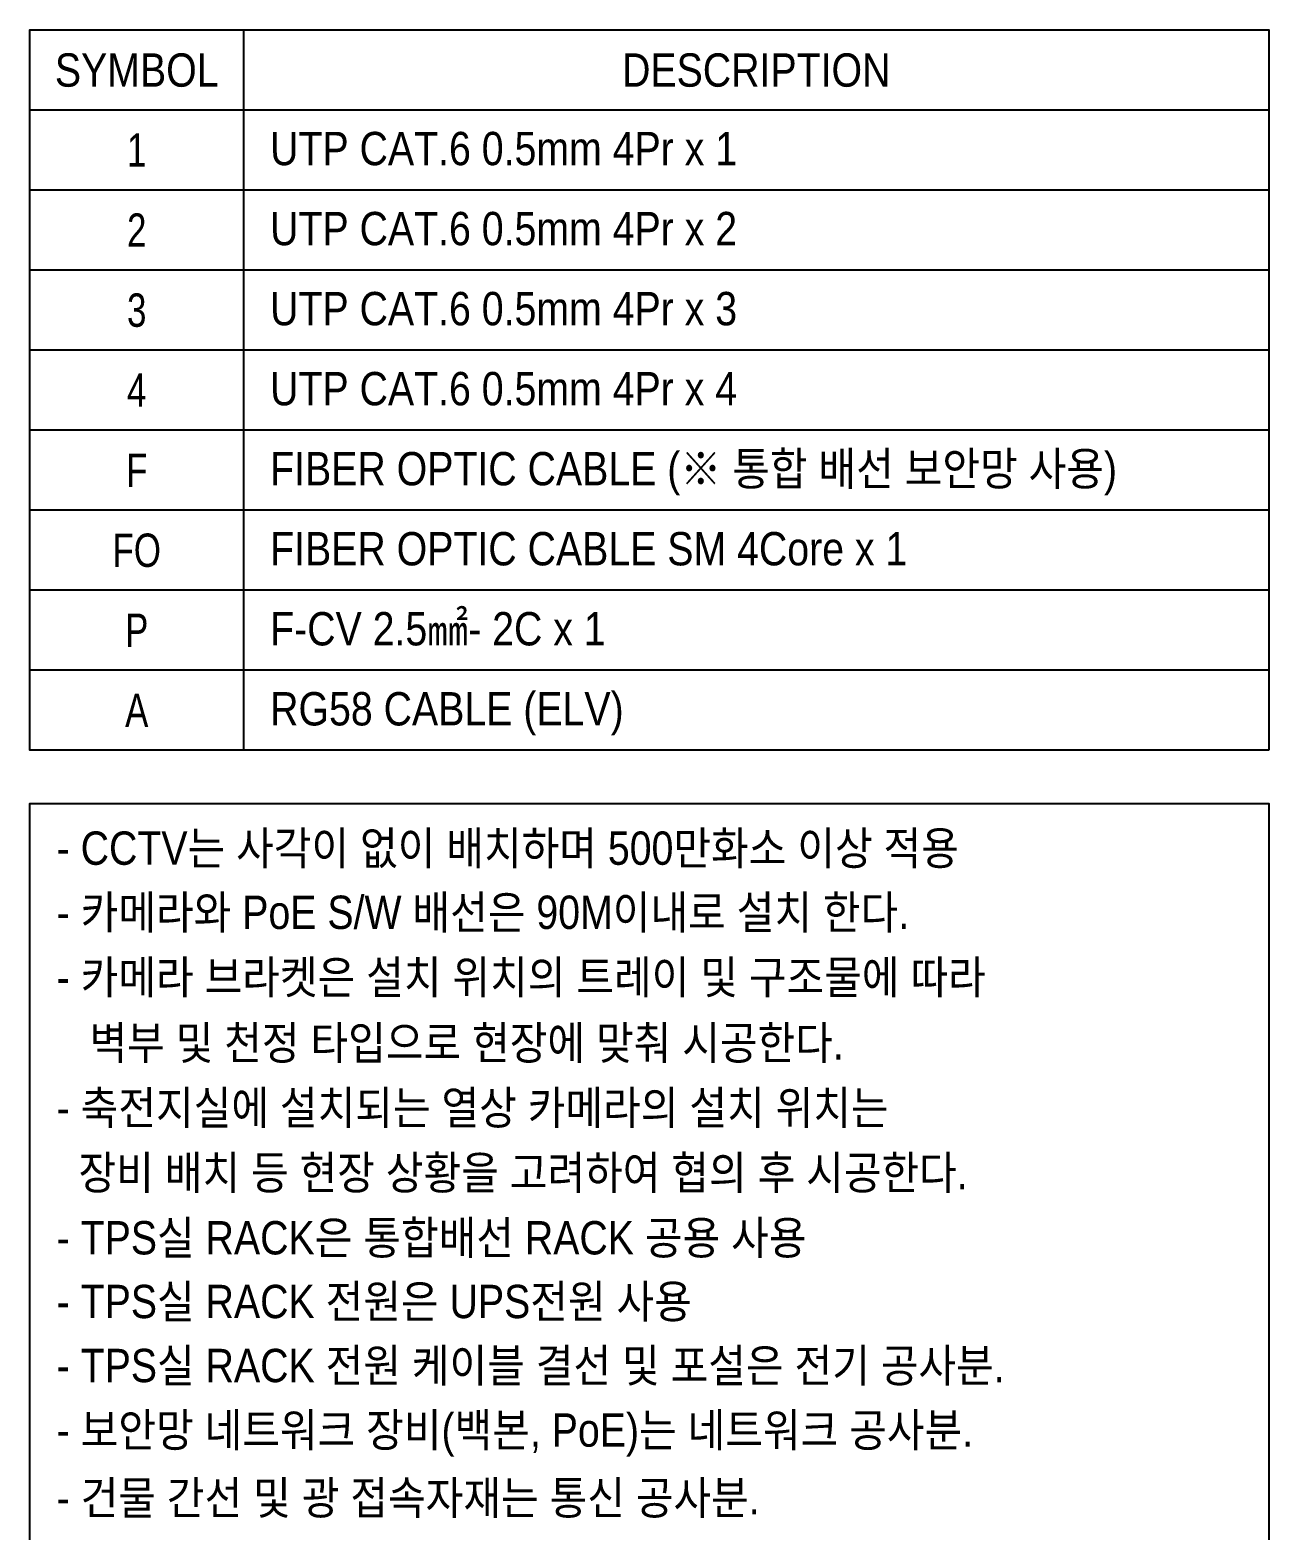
# Model space of a CAD drawing. Header units: millimetres. Extents: x 89860 to 502050, y -351975 to 882300.
# Drawn here: x 361970 to 375900, y -301718 to -284850 of the extents above; entities that cross this region are included whole.
import ezdxf
from ezdxf.enums import TextEntityAlignment as Align

# ---------------------------------------------------------------- set-up
doc = ezdxf.new("R2010")
doc.units = ezdxf.units.MM
doc.header["$LTSCALE"] = 150
doc.set_wipeout_variables(frame=1)
for name, color, linetype in [('-----29 Cable Schedule', 1, 'Continuous'), ('-----29 Indicator', 1, 'Continuous'), ('-----30 Text', 2, 'Continuous')]:
    doc.layers.add(name, color=color, linetype=linetype)
doc.styles.add('ELEC', font='')
doc.styles.get('ELEC').set_extended_font_data('Dotum')

# ---------------------------------------------------------------- blocks, each defined once
blk = doc.blocks.new('A$C93139d4c')
at = {"layer": '-----29 Cable Schedule', "color": 1}
for p, q in [((-28161, -35100), (-28161, -51300)), ((-5100, -38700), (-32961, -38700)), ((-5100, -40500), (-32961, -40500)), ((-5100, -42300), (-32961, -42300)), ((-5100, -44100), (-32961, -44100)), ((-5100, -45900), (-32961, -45900)), ((-5100, -47700), (-32961, -47700)), ((-5100, -49500), (-32961, -49500))]:
    blk.add_line(p, q, dxfattribs=at)
at = {"layer": '-----29 Cable Schedule', "color": 3}
blk.add_line((-5100, -36900), (-32961, -36900), dxfattribs=at)
for points in [[(-5100, -51300), (-32961, -51300), (-32961, -35100), (-5100, -35100)], [(-5100, -83416), (-32961, -83416), (-32961, -52500), (-5100, -52500)]]:
    blk.add_lwpolyline(points, close=True, dxfattribs=at)
at = {"layer": '-----30 Text', "color": 2, "style": 'ELEC', "width": 0.9}
for s, p in [('SYMBOL', (-30561, -36000)), ('DESCRIPTION', (-16630, -36000))]:
    blk.add_text(s, height=750, dxfattribs=at).set_placement(p, align=Align.MIDDLE)
at = {"layer": '-----30 Text', "transparency": 33554687, "style": 'ELEC', "width": 0.8}
for s, p in [('1', (-30561, -37800)), ('2', (-30561, -39600)), ('3', (-30561, -41400)), ('4', (-30561, -43200)), ('F', (-30561, -45000)), ('FO', (-30561, -46800)), ('P', (-30561, -48600)), ('A', (-30561, -50400))]:
    blk.add_text(s, height=750, dxfattribs=at).set_placement(p, align=Align.MIDDLE_CENTER)
at = {"layer": '-----30 Text', "color": 2, "style": 'ELEC', "width": 0.9}
for s, p in [('UTP CAT.6 0.5mm 4Pr x 1', (-27561, -37766)), ('UTP CAT.6 0.5mm 4Pr x 2', (-27561, -39566)), ('UTP CAT.6 0.5mm 4Pr x 3', (-27561, -41366)), ('UTP CAT.6 0.5mm 4Pr x 4', (-27561, -43166)), ('FIBER OPTIC CABLE (※ 통합 배선 보안망 사용)', (-27561, -44966)), ('FIBER OPTIC CABLE SM 4Core x 1', (-27561, -46766)), ('F-CV 2.5㎟- 2C x 1', (-27561, -48566)), ('RG58 CABLE (ELV)', (-27561, -50366)), ('- CCTV는 사각이 없이 배치하며 500만화소 이상 적용', (-32361, -53500)), ('- 카메라와 PoE S/W 배선은 90M이내로 설치 한다.', (-32361, -54943)), ('- 카메라 브라켓은 설치 위치의 트레이 및 구조물에 따라', (-32361, -56403)), ('   벽부 및 천정 타입으로 현장에 맞춰 시공한다.', (-32361, -57879)), ('- 축전지실에 설치되는 열상 카메라의 설치 위치는', (-32361, -59339)), ('  장비 배치 등 현장 상황을 고려하여 협의 후 시공한다.', (-32361, -60799)), ('- TPS실 RACK은 통합배선 RACK 공용 사용', (-32361, -62263)), ('- TPS실 RACK 전원은 UPS전원 사용', (-32361, -63696)), ('- TPS실 RACK 전원 케이블 결선 및 포설은 전기 공사분.', (-32361, -65136)), ('- 보안망 네트워크 장비(백본, PoE)는 네트워크 공사분.', (-32361, -66587)), ('- 건물 간선 및 광 접속자재는 통신 공사분.', (-32361, -68111))]:
    blk.add_text(s, height=750, dxfattribs=at).set_placement(p, align=Align.MIDDLE_LEFT)

msp = doc.modelspace()

# ---------------------------------------------------------------- block references
at = {"layer": '-----29 Cable Schedule', "xscale": 0.5, "yscale": 0.5, "zscale": 0.5}
msp.add_blockref('A$C93139d4c', (378450, -267300), dxfattribs=at)

doc.saveas('drawing.dxf')
